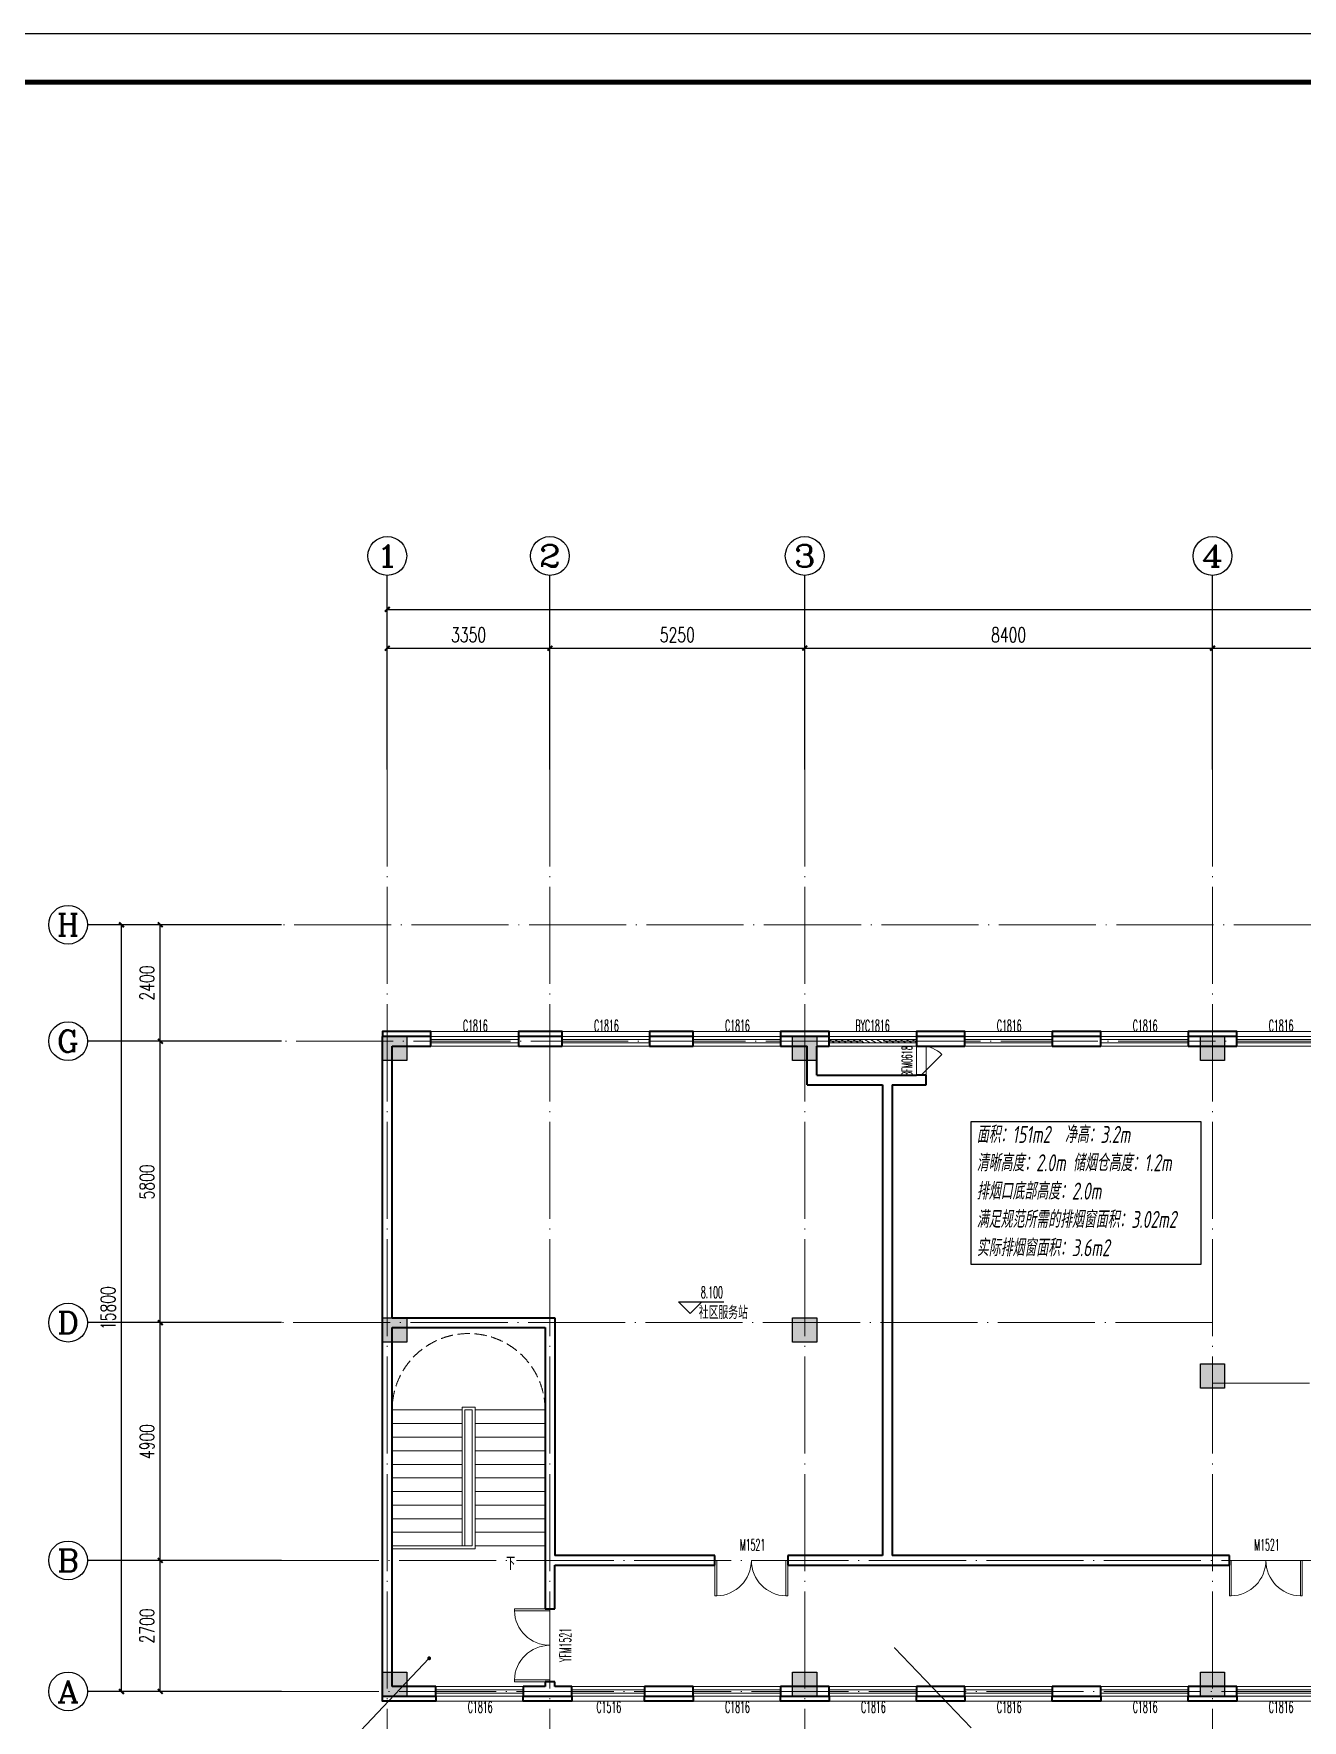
# Model space of a CAD drawing. Extents: x 1247970 to 1725648, y 860327 to 1277876.
# Drawn here: x 1285904 to 1312038, y 982545 to 1017302 of the extents above; entities that cross this region are included whole.
import ezdxf
from ezdxf.enums import TextEntityAlignment as Align

# ---------------------------------------------------------------- set-up
doc = ezdxf.new("R2010")
doc.units = 0
doc.header["$LTSCALE"] = 1000
doc.header["$MEASUREMENT"] = 0
doc.linetypes.add('__DASH', pattern=[0.35, 0.25, -0.1])
doc.linetypes.add('DOTE', pattern=[2.42, 2, -0.2, 0.02, -0.2])
doc.layers.get('0').update_dxf_attribs({"color": 254})
for name, color, linetype in [('AXIS', 254, 'Continuous'), ('AXIS_TEXT', 7, 'Continuous'), ('C-AXIS(轴号)', 254, 'Continuous'), ('C-AXIS-T(字)', 254, 'Continuous'), ('DIM_ELEV', 254, 'Continuous'), ('DIM_SYMB', 254, 'Continuous'), ('H-P-BZ', 3, 'Continuous'), ('H-排烟窗', 3, 'Continuous'), ('PUB_TEXT', 254, 'Continuous'), ('S-COLU-HATCH', 251, 'Continuous'), ('S-COLU-LINE1', 254, 'Continuous'), ('图框', 140, 'Continuous')]:
    doc.layers.add(name, color=color, linetype=linetype)
for name, color, linetype, lineweight in [('DOTE', 14, 'DOTE', 9), ('STAIR', 254, 'Continuous', 18), ('WALL', 254, 'Continuous', 40), ('WINDOW', 254, 'Continuous', 15), ('WINDOW_TEXT', 251, 'Continuous', 25), ('平面-看线', 251, 'Continuous', 15)]:
    doc.layers.add(name, color=color, linetype=linetype, lineweight=lineweight)
doc.styles.add('_TCH_AXIS', font='COMPLEX', dxfattribs={"bigfont": 'GBCBIG'})
doc.styles.add('_TCH_DIM', font='SIMPLEX.shx', dxfattribs={"width": 0.7, "bigfont": 'GBCBIG.shx'})
doc.styles.add('_TCH_DIM_T3', font='SIMPLEX.shx', dxfattribs={"width": 0.705882, "bigfont": 'GBCBIG.shx'})
doc.styles.add('_TCH_WINDOW', font='SIMPLEX.shx', dxfattribs={"width": 0.7, "height": 3.5, "bigfont": 'GBCBIG.shx'})
doc.styles.add('COMPLEX', font='COMPLEX')
doc.styles.add('HZTXT', font='tssdeng.shx', dxfattribs={"width": 0.7, "bigfont": 'hztxt.shx'})
doc.styles.get("Standard").update_dxf_attribs({"font": 'gbenor.shx', "bigfont": 'gbcbig.shx'})
doc.dimstyles.new('_TCH_ARCH&&100', dxfattribs={"dimtxt": 297.5, "dimasz": 100, "dimexe": 250, "dimexo": 300, "dimgap": 126.25, "dimtad": 1, "dimdec": 0, "dimzin": 0, "dimdsep": 46, "dimtxsty": '_TCH_DIM_T3', "dimblk": 'ARCHTICK', "dimcen": 0.09, "dimclrt": 256, "dimazin": 2, "dimtfac": 1, "dimtdec": 0, "dimtix": 1, "dimtmove": 2, "dimatfit": 3, "dimfxl": 0, "dimtolj": 1, "dimtzin": 0, "dimarcsym": 0})

# ---------------------------------------------------------------- blocks, each defined once
blk = doc.blocks.new('rewerwer')
at = {"layer": 'S-COLU-HATCH'}
h = blk.add_hatch(color=256, dxfattribs=at)
h.dxf.hatch_style = 1
h.paths.add_polyline_path([(1293088, 1151056), (1293588, 1151056), (1293588, 1150556), (1293088, 1150556)])
h = blk.add_hatch(color=256, dxfattribs=at)
h.dxf.hatch_style = 1
h.paths.add_polyline_path([(1301538, 1151056), (1302038, 1151056), (1302038, 1150556), (1301538, 1150556)])
h = blk.add_hatch(color=256, dxfattribs=at)
h.dxf.hatch_style = 1
h.paths.add_polyline_path([(1309938, 1151056), (1310438, 1151056), (1310438, 1150556), (1309938, 1150556)])
h = blk.add_hatch(color=256, dxfattribs=at)
h.dxf.hatch_style = 1
h.paths.add_polyline_path([(1293088, 1145256), (1293588, 1145256), (1293588, 1144756), (1293088, 1144756)])
h = blk.add_hatch(color=256, dxfattribs=at)
h.dxf.hatch_style = 1
h.paths.add_polyline_path([(1301538, 1145256), (1302038, 1145256), (1302038, 1144756), (1301538, 1144756)])
h = blk.add_hatch(color=256, dxfattribs=at)
h.dxf.hatch_style = 1
h.paths.add_polyline_path([(1309938, 1144306), (1310438, 1144306), (1310438, 1143806), (1309938, 1143806)])
h = blk.add_hatch(color=256, dxfattribs=at)
h.dxf.hatch_style = 1
h.paths.add_polyline_path([(1293088, 1137956), (1293588, 1137956), (1293588, 1137456), (1293088, 1137456)])
h = blk.add_hatch(color=256, dxfattribs=at)
h.dxf.hatch_style = 1
h.paths.add_polyline_path([(1301538, 1137956), (1302038, 1137956), (1302038, 1137456), (1301538, 1137456)])
h = blk.add_hatch(color=256, dxfattribs=at)
h.dxf.hatch_style = 1
h.paths.add_polyline_path([(1309938, 1137956), (1310438, 1137956), (1310438, 1137456), (1309938, 1137456)])
at = {"layer": 'S-COLU-LINE1'}
for points in [[(1293088, 1151056), (1293588, 1151056), (1293588, 1150556), (1293088, 1150556)], [(1301538, 1151056), (1302038, 1151056), (1302038, 1150556), (1301538, 1150556)], [(1309938, 1151056), (1310438, 1151056), (1310438, 1150556), (1309938, 1150556)], [(1293088, 1145256), (1293588, 1145256), (1293588, 1144756), (1293088, 1144756)], [(1301538, 1145256), (1302038, 1145256), (1302038, 1144756), (1301538, 1144756)], [(1309938, 1144306), (1310438, 1144306), (1310438, 1143806), (1309938, 1143806)], [(1293088, 1137956), (1293588, 1137956), (1293588, 1137456), (1293088, 1137456)], [(1301538, 1137956), (1302038, 1137956), (1302038, 1137456), (1301538, 1137456)], [(1309938, 1137956), (1310438, 1137956), (1310438, 1137456), (1309938, 1137456)]]:
    blk.add_lwpolyline(points, close=True, dxfattribs=at)
blk = doc.blocks.new('_ArchTick')
at = {"color": 0, "linetype": 'ByBlock', "const_width": 0.4}
blk.add_lwpolyline([(-0.5, -0.5), (0.5, 0.5)], dxfattribs=at)
blk = doc.blocks.new('*D56')
at = {"layer": 'AXIS', "color": 0, "lineweight": -2, "transparency": 16777216}
for p, q in [((1290711, 998939), (1287461, 998939)), ((1287711, 983139), (1287711, 998939)), ((1290711, 983139), (1287461, 983139))]:
    blk.add_line(p, q, dxfattribs=at)
at = {"layer": 'Defpoints', "color": 0, "transparency": 16777216}
for p in [(1287711, 998939), (1291011, 998939), (1291011, 983139)]:
    blk.add_point(p, dxfattribs=at)
at = {"layer": 'AXIS', "color": 0, "lineweight": -2, "transparency": 16777216, "xscale": 100, "yscale": 100, "zscale": 100}
for p, rotation in [((1287711, 998939), 90), ((1287711, 983139), 270)]:
    blk.add_blockref('_ArchTick', p, dxfattribs=dict(at, rotation=rotation))
at = {"layer": 'AXIS', "transparency": 16777216, "insert": (1287436, 991039), "char_height": 297.5, "attachment_point": 5, "rotation": 90, "style": '_TCH_DIM_T3'}
blk.add_mtext('\\A1;15800', dxfattribs=at)
blk = doc.blocks.new('*D57')
at = {"layer": 'AXIS', "color": 0, "lineweight": -2, "transparency": 16777216}
for p, q in [((1290711, 998939), (1288261, 998939)), ((1288511, 996539), (1288511, 998939)), ((1290711, 996539), (1288261, 996539))]:
    blk.add_line(p, q, dxfattribs=at)
at = {"layer": 'Defpoints', "color": 0, "transparency": 16777216}
for p in [(1288511, 998939), (1291011, 998939), (1291011, 996539)]:
    blk.add_point(p, dxfattribs=at)
at = {"layer": 'AXIS', "color": 0, "lineweight": -2, "transparency": 16777216, "xscale": 100, "yscale": 100, "zscale": 100}
for p, rotation in [((1288511, 998939), 90), ((1288511, 996539), 270)]:
    blk.add_blockref('_ArchTick', p, dxfattribs=dict(at, rotation=rotation))
at = {"layer": 'AXIS', "transparency": 16777216, "insert": (1288236, 997739), "char_height": 297.5, "attachment_point": 5, "rotation": 90, "style": '_TCH_DIM_T3'}
blk.add_mtext('\\A1;2400', dxfattribs=at)
blk = doc.blocks.new('*D58')
at = {"layer": 'AXIS', "color": 0, "lineweight": -2, "transparency": 16777216}
for p, q in [((1290711, 996539), (1288261, 996539)), ((1288511, 990739), (1288511, 996539)), ((1290711, 990739), (1288261, 990739))]:
    blk.add_line(p, q, dxfattribs=at)
at = {"layer": 'Defpoints', "color": 0, "transparency": 16777216}
for p in [(1288511, 996539), (1291011, 996539), (1291011, 990739)]:
    blk.add_point(p, dxfattribs=at)
at = {"layer": 'AXIS', "color": 0, "lineweight": -2, "transparency": 16777216, "xscale": 100, "yscale": 100, "zscale": 100}
for p, rotation in [((1288511, 996539), 90), ((1288511, 990739), 270)]:
    blk.add_blockref('_ArchTick', p, dxfattribs=dict(at, rotation=rotation))
at = {"layer": 'AXIS', "transparency": 16777216, "insert": (1288236, 993639), "char_height": 297.5, "attachment_point": 5, "rotation": 90, "style": '_TCH_DIM_T3'}
blk.add_mtext('\\A1;5800', dxfattribs=at)
blk = doc.blocks.new('*D59')
at = {"layer": 'AXIS', "color": 0, "lineweight": -2, "transparency": 16777216}
for p, q in [((1290711, 990739), (1288261, 990739)), ((1288511, 985839), (1288511, 990739)), ((1290711, 985839), (1288261, 985839))]:
    blk.add_line(p, q, dxfattribs=at)
at = {"layer": 'Defpoints', "color": 0, "transparency": 16777216}
for p in [(1288511, 990739), (1291011, 990739), (1291011, 985839)]:
    blk.add_point(p, dxfattribs=at)
at = {"layer": 'AXIS', "color": 0, "lineweight": -2, "transparency": 16777216, "xscale": 100, "yscale": 100, "zscale": 100}
for p, rotation in [((1288511, 990739), 90), ((1288511, 985839), 270)]:
    blk.add_blockref('_ArchTick', p, dxfattribs=dict(at, rotation=rotation))
at = {"layer": 'AXIS', "transparency": 16777216, "insert": (1288236, 988289), "char_height": 297.5, "attachment_point": 5, "rotation": 90, "style": '_TCH_DIM_T3'}
blk.add_mtext('\\A1;4900', dxfattribs=at)
blk = doc.blocks.new('*D60')
at = {"layer": 'AXIS', "color": 0, "lineweight": -2, "transparency": 16777216}
for p, q in [((1290711, 985839), (1288261, 985839)), ((1288511, 983139), (1288511, 985839)), ((1290711, 983139), (1288261, 983139))]:
    blk.add_line(p, q, dxfattribs=at)
at = {"layer": 'Defpoints', "color": 0, "transparency": 16777216}
for p in [(1288511, 985839), (1291011, 985839), (1291011, 983139)]:
    blk.add_point(p, dxfattribs=at)
at = {"layer": 'AXIS', "color": 0, "lineweight": -2, "transparency": 16777216, "xscale": 100, "yscale": 100, "zscale": 100}
for p, rotation in [((1288511, 985839), 90), ((1288511, 983139), 270)]:
    blk.add_blockref('_ArchTick', p, dxfattribs=dict(at, rotation=rotation))
at = {"layer": 'AXIS', "transparency": 16777216, "insert": (1288236, 984489), "char_height": 297.5, "attachment_point": 5, "rotation": 90, "style": '_TCH_DIM_T3'}
blk.add_mtext('\\A1;2700', dxfattribs=at)
blk = doc.blocks.new('*D104')
at = {"layer": 'AXIS', "color": 0, "lineweight": -2, "transparency": 16777216}
for p, q in [((1293188, 1002439), (1293188, 1005689)), ((1365088, 1002439), (1365088, 1005689)), ((1293188, 1005439), (1365088, 1005439))]:
    blk.add_line(p, q, dxfattribs=at)
at = {"layer": 'Defpoints', "color": 0, "transparency": 16777216}
for p in [(1365088, 1005439), (1293188, 1002139), (1365088, 1002139)]:
    blk.add_point(p, dxfattribs=at)
at = {"layer": 'AXIS', "color": 0, "lineweight": -2, "transparency": 16777216, "xscale": 100, "yscale": 100, "zscale": 100, "rotation": 180}
blk.add_blockref('_ArchTick', (1293188, 1005439), dxfattribs=at)
at = {"layer": 'AXIS', "color": 0, "lineweight": -2, "transparency": 16777216, "xscale": 100, "yscale": 100, "zscale": 100}
blk.add_blockref('_ArchTick', (1365088, 1005439), dxfattribs=at)
at = {"layer": 'AXIS', "transparency": 16777216, "insert": (1329138, 1005714), "char_height": 297.5, "attachment_point": 5, "style": '_TCH_DIM_T3'}
blk.add_mtext('\\A1;71900', dxfattribs=at)
blk = doc.blocks.new('*D105')
at = {"layer": 'AXIS', "color": 0, "lineweight": -2, "transparency": 16777216}
for p, q in [((1293188, 1002439), (1293188, 1004889)), ((1296538, 1002439), (1296538, 1004889)), ((1293188, 1004639), (1296538, 1004639))]:
    blk.add_line(p, q, dxfattribs=at)
at = {"layer": 'Defpoints', "color": 0, "transparency": 16777216}
for p in [(1296538, 1004639), (1293188, 1002139), (1296538, 1002139)]:
    blk.add_point(p, dxfattribs=at)
at = {"layer": 'AXIS', "color": 0, "lineweight": -2, "transparency": 16777216, "xscale": 100, "yscale": 100, "zscale": 100, "rotation": 180}
blk.add_blockref('_ArchTick', (1293188, 1004639), dxfattribs=at)
at = {"layer": 'AXIS', "color": 0, "lineweight": -2, "transparency": 16777216, "xscale": 100, "yscale": 100, "zscale": 100}
blk.add_blockref('_ArchTick', (1296538, 1004639), dxfattribs=at)
at = {"layer": 'AXIS', "transparency": 16777216, "insert": (1294863, 1004914), "char_height": 297.5, "attachment_point": 5, "style": '_TCH_DIM_T3'}
blk.add_mtext('\\A1;3350', dxfattribs=at)
blk = doc.blocks.new('*D106')
at = {"layer": 'AXIS', "color": 0, "lineweight": -2, "transparency": 16777216}
for p, q in [((1296538, 1002439), (1296538, 1004889)), ((1301788, 1002439), (1301788, 1004889)), ((1296538, 1004639), (1301788, 1004639))]:
    blk.add_line(p, q, dxfattribs=at)
at = {"layer": 'Defpoints', "color": 0, "transparency": 16777216}
for p in [(1301788, 1004639), (1296538, 1002139), (1301788, 1002139)]:
    blk.add_point(p, dxfattribs=at)
at = {"layer": 'AXIS', "color": 0, "lineweight": -2, "transparency": 16777216, "xscale": 100, "yscale": 100, "zscale": 100, "rotation": 180}
blk.add_blockref('_ArchTick', (1296538, 1004639), dxfattribs=at)
at = {"layer": 'AXIS', "color": 0, "lineweight": -2, "transparency": 16777216, "xscale": 100, "yscale": 100, "zscale": 100}
blk.add_blockref('_ArchTick', (1301788, 1004639), dxfattribs=at)
at = {"layer": 'AXIS', "transparency": 16777216, "insert": (1299163, 1004914), "char_height": 297.5, "attachment_point": 5, "style": '_TCH_DIM_T3'}
blk.add_mtext('\\A1;5250', dxfattribs=at)
blk = doc.blocks.new('*D107')
at = {"layer": 'AXIS', "color": 0, "lineweight": -2, "transparency": 16777216}
for p, q in [((1301788, 1002439), (1301788, 1004889)), ((1310188, 1002439), (1310188, 1004889)), ((1301788, 1004639), (1310188, 1004639))]:
    blk.add_line(p, q, dxfattribs=at)
at = {"layer": 'Defpoints', "color": 0, "transparency": 16777216}
for p in [(1310188, 1004639), (1301788, 1002139), (1310188, 1002139)]:
    blk.add_point(p, dxfattribs=at)
at = {"layer": 'AXIS', "color": 0, "lineweight": -2, "transparency": 16777216, "xscale": 100, "yscale": 100, "zscale": 100, "rotation": 180}
blk.add_blockref('_ArchTick', (1301788, 1004639), dxfattribs=at)
at = {"layer": 'AXIS', "color": 0, "lineweight": -2, "transparency": 16777216, "xscale": 100, "yscale": 100, "zscale": 100}
blk.add_blockref('_ArchTick', (1310188, 1004639), dxfattribs=at)
at = {"layer": 'AXIS', "transparency": 16777216, "insert": (1305988, 1004914), "char_height": 297.5, "attachment_point": 5, "style": '_TCH_DIM_T3'}
blk.add_mtext('\\A1;8400', dxfattribs=at)
blk = doc.blocks.new('*D108')
at = {"layer": 'AXIS', "color": 0, "lineweight": -2, "transparency": 16777216}
for p, q in [((1310188, 1002439), (1310188, 1004889)), ((1318588, 1002439), (1318588, 1004889)), ((1310188, 1004639), (1318588, 1004639))]:
    blk.add_line(p, q, dxfattribs=at)
at = {"layer": 'Defpoints', "color": 0, "transparency": 16777216}
for p in [(1318588, 1004639), (1310188, 1002139), (1318588, 1002139)]:
    blk.add_point(p, dxfattribs=at)
at = {"layer": 'AXIS', "color": 0, "lineweight": -2, "transparency": 16777216, "xscale": 100, "yscale": 100, "zscale": 100, "rotation": 180}
blk.add_blockref('_ArchTick', (1310188, 1004639), dxfattribs=at)
at = {"layer": 'AXIS', "color": 0, "lineweight": -2, "transparency": 16777216, "xscale": 100, "yscale": 100, "zscale": 100}
blk.add_blockref('_ArchTick', (1318588, 1004639), dxfattribs=at)
at = {"layer": 'AXIS', "transparency": 16777216, "insert": (1314388, 1004914), "char_height": 297.5, "attachment_point": 5, "style": '_TCH_DIM_T3'}
blk.add_mtext('\\A1;8400', dxfattribs=at)
blk = doc.blocks.new('$DorLib2D$00000002')
for p, q in [((-0.5, 0), (-0.5, 0.4875)), ((-0.475, 0.4875), (-0.5, 0.4875)), ((-0.475, 0), (-0.475, 0.4875)), ((0.475, 0), (0.475, 0.4875)), ((0.475, 0.4875), (0.5, 0.4875)), ((0.5, 0), (0.5, 0.4875)), ((-0.5, 0), (-0.475, 0)), ((0.5, 0), (0.475, 0))]:
    blk.add_line(p, q)
at = {"lineweight": 13}
for centre, start, end in [((-0.4875, 0), 0, 88.53072), ((0.4875, 0), 91.46928, 180)]:
    blk.add_arc(centre, 0.4875, start, end, dxfattribs=at)
blk = doc.blocks.new('$WINLIB2D$00000001')
at = {"color": 0}
for points in [[(-0.5, 0.5), (-0.5, -0.5)], [(-0.5, 0.5), (0.5, 0.5)], [(0.5, -0.5), (0.5, 0.5)], [(0.5, 0.167), (-0.5, 0.167)], [(0.5, -0.167), (-0.5, -0.167)], [(-0.5, -0.5), (0.5, -0.5)]]:
    blk.add_lwpolyline(points, dxfattribs=at)
blk = doc.blocks.new('$WINLIB2D$00000039')
at = {"color": 0}
for points in [[(-0.5, 0.5), (-0.5, -0.5)], [(0.5, 0.5), (-0.5, 0.5)], [(0.5, -0.5), (0.5, 0.5)], [(-0.5, 0.167), (0.5, 0.167)], [(-0.452, -0.167), (-0.5, 0.084)], [(-0.384, -0.167), (-0.448, 0.167)], [(-0.316, -0.167), (-0.38, 0.167)], [(-0.248, -0.167), (-0.312, 0.167)], [(-0.18, -0.167), (-0.244, 0.167)], [(-0.112, -0.167), (-0.176, 0.167)], [(-0.044, -0.167), (-0.108, 0.167)], [(0.024, -0.167), (-0.04, 0.167)], [(0.092, -0.167), (0.028, 0.167)], [(0.16, -0.167), (0.096, 0.167)], [(0.228, -0.167), (0.164, 0.167)], [(0.296, -0.167), (0.232, 0.167)], [(0.364, -0.167), (0.3, 0.167)], [(0.432, -0.167), (0.368, 0.167)], [(0.5, -0.167), (0.436, 0.167)], [(-0.5, -0.167), (0.5, -0.167)], [(0.5, -0.5), (-0.5, -0.5)]]:
    blk.add_lwpolyline(points, dxfattribs=at)
blk = doc.blocks.new('$DorLib2D$00000114')
at = {"color": 0}
blk.add_line((0.5, 0), (-0.207, 0.707), dxfattribs=at)
blk.add_arc((0.5, 0), 1, 135, 180, dxfattribs=at)
blk = doc.blocks.new('_AXISO')
blk.add_circle((0, 0), 0.5)
at = {"layer": 'AXIS_TEXT', "style": 'COMPLEX', "width": 1.041667}
blk.add_attdef('A', text='', height=0.56, dxfattribs=at).set_placement((-0.25, -0.28), (0.25, -0.28), align=Align.FIT)

msp = doc.modelspace()

# ---------------------------------------------------------------- linework, layer by layer
at = {"layer": 'C-AXIS(轴号)'}
for p, q in [((1293187.7, 1002139.4), (1293187.7, 1006139.4)), ((1296537.7, 1002139.4), (1296537.7, 1006139.4)), ((1301787.7, 1002139.4), (1301787.7, 1006139.4)), ((1310187.7, 1002139.4), (1310187.7, 1006139.4)), ((1291011.4, 998939.4), (1287011.4, 998939.4)), ((1291011.4, 996539.4), (1287011.4, 996539.4)), ((1291011.4, 990739.4), (1287011.4, 990739.4)), ((1291011.4, 985839.4), (1287011.4, 985839.4)), ((1291011.4, 983139.4), (1287011.4, 983139.4))]:
    msp.add_line(p, q, dxfattribs=at)
at = {"layer": 'DIM_ELEV'}
for p, q in [((1299424.8, 990925.3), (1299184.8, 991165.3)), ((1299184.8, 991165.3), (1300120.1, 991165.3)), ((1299424.8, 990925.3), (1299664.8, 991165.3))]:
    msp.add_line(p, q, dxfattribs=at)
at = {"layer": 'DIM_SYMB'}
msp.add_lwpolyline([(1295687.7, 985999.4, 0, 0, 0), (1295687.7, 989789.4, 0, 0, 0), (1294037.7, 989789.4, 0, 0, 0), (1294037.7, 986519.4, 64, 0, 0), (1294037.7, 986279.4, 0, 0, 0)], format="xyseb", dxfattribs=at)
at = {"layer": 'DOTE'}
for p, q in [((1293187.7, 1002139.4), (1293187.7, 979939.4)), ((1296537.7, 1002139.4), (1296537.7, 979939.4)), ((1301787.7, 1002139.4), (1301787.7, 979939.4)), ((1310187.7, 1002139.4), (1310187.7, 979939.4)), ((1368287.7, 998939.4), (1291011.4, 998939.4)), ((1327187.7, 996539.4), (1291011.4, 996539.4)), ((1310187.7, 990739.4), (1291011.4, 990739.4)), ((1310187.7, 989489.4), (1368287.7, 989489.4)), ((1291011.4, 985839.4), (1323837.7, 985839.4)), ((1291011.4, 983139.4), (1368287.7, 983139.4))]:
    msp.add_line(p, q, dxfattribs=at)
at = {"layer": 'H-P-BZ'}
msp.add_lwpolyline([(1291335.2, 980953.9), (1294050.1, 983822.9)], dxfattribs=at)
at = {"layer": 'H-P-BZ', "const_width": 40}
msp.add_lwpolyline([(1294036.3, 983808.4, 1), (1294063.8, 983837.4, 1)], format="xyb", close=True, dxfattribs=at)
at = {"layer": 'H-排烟窗'}
msp.add_lwpolyline([(1305217.2, 994882.7), (1309948.5, 994882.7), (1309948.5, 991939), (1305217.2, 991939)], close=True, dxfattribs=at)
at = {"layer": 'H-排烟窗', "const_width": 8}
msp.add_lwpolyline([(1303637.7, 984037.1, 1), (1303632.1, 984042.9, 1)], format="xyb", close=True, dxfattribs=at)
at = {"layer": 'H-排烟窗'}
msp.add_lwpolyline([(1305217.2, 982389.5), (1303634.9, 984040)], dxfattribs=at)
at = {"layer": 'STAIR'}
for p, q in [((1296437.7, 990639.4), (1293287.7, 990639.4)), ((1293287.7, 990639.4), (1293287.7, 988939.4)), ((1296437.7, 988939.4), (1296437.7, 990639.4)), ((1293287.7, 986139.4), (1293287.7, 988939.4)), ((1293287.7, 988939.4), (1294727.7, 988939.4)), ((1293287.7, 988939.4), (1294727.7, 988939.4)), ((1294727.7, 986139.4), (1294727.7, 988999.4)), ((1294727.7, 988999.4), (1294997.7, 988999.4)), ((1294787.7, 986395.6), (1294787.7, 988939.4)), ((1294787.7, 986139.4), (1294787.7, 988939.4)), ((1294787.7, 988939.4), (1294937.7, 988939.4)), ((1294787.7, 988939.4), (1294937.7, 988939.4)), ((1294937.7, 988939.4), (1294937.7, 986139.4)), ((1294937.7, 988939.4), (1294937.7, 986139.4)), ((1294997.7, 988999.4), (1294997.7, 986079.4)), ((1296437.7, 988939.4), (1294997.7, 988939.4)), ((1294997.7, 988939.4), (1296437.7, 988939.4)), ((1296437.7, 988939.4), (1296437.7, 986139.4)), ((1293287.7, 988659.4), (1294727.7, 988659.4)), ((1296437.7, 988659.4), (1294997.7, 988659.4)), ((1293287.7, 988379.4), (1294727.7, 988379.4)), ((1296437.7, 988379.4), (1294997.7, 988379.4)), ((1293287.7, 988099.4), (1294727.7, 988099.4)), ((1293287.7, 987819.4), (1294727.7, 987819.4)), ((1296437.7, 988099.4), (1294997.7, 988099.4)), ((1296437.7, 987819.4), (1294997.7, 987819.4)), ((1293287.7, 987539.4), (1294727.7, 987539.4)), ((1296437.7, 987539.4), (1294997.7, 987539.4)), ((1293287.7, 987259.4), (1294727.7, 987259.4)), ((1296437.7, 987259.4), (1294997.7, 987259.4)), ((1293287.7, 986979.4), (1294727.7, 986979.4)), ((1296437.7, 986979.4), (1294997.7, 986979.4)), ((1293287.7, 986699.4), (1294727.7, 986699.4)), ((1293287.7, 986419.4), (1294727.7, 986419.4)), ((1296437.7, 986699.4), (1294997.7, 986699.4)), ((1296437.7, 986419.4), (1294997.7, 986419.4)), ((1293287.7, 986139.4), (1294727.7, 986139.4)), ((1294937.7, 986139.4), (1293287.7, 986139.4)), ((1293287.7, 986079.4), (1293287.7, 986139.4)), ((1294997.7, 986079.4), (1293287.7, 986079.4)), ((1294727.7, 986139.4), (1294787.7, 986139.4)), ((1294727.7, 986139.4), (1294787.7, 986139.4)), ((1294787.7, 986139.4), (1294787.7, 986395.6)), ((1294787.7, 986139.4), (1294937.7, 986139.4)), ((1296437.7, 986139.4), (1294997.7, 986139.4))]:
    msp.add_line(p, q, dxfattribs=at)
at = {"layer": 'STAIR', "color": 8, "linetype": '__DASH'}
msp.add_arc((1294862.7, 988939.4), 1575, 0, 180, dxfattribs=at)
at = {"layer": 'WALL'}
for p, q in [((1293087.7, 990739.4), (1293087.7, 996639.4)), ((1294087.7, 996639.4), (1293087.7, 996639.4)), ((1294087.7, 996439.4), (1294087.7, 996639.4)), ((1296787.7, 996639.4), (1295887.7, 996639.4)), ((1295887.7, 996639.4), (1295887.7, 996439.4)), ((1296787.7, 996439.4), (1296787.7, 996639.4)), ((1299487.7, 996639.4), (1298587.7, 996639.4)), ((1298587.7, 996639.4), (1298587.7, 996439.4)), ((1299487.7, 996439.4), (1299487.7, 996639.4)), ((1301937.7, 996639.4), (1301287.7, 996639.4)), ((1301287.7, 996639.4), (1301287.7, 996439.4)), ((1302287.7, 996639.4), (1301937.7, 996639.4)), ((1302287.7, 996439.4), (1302287.7, 996639.4)), ((1304187.9, 996639.4), (1304087.7, 996639.4)), ((1304087.7, 996639.4), (1304087.7, 996439.4)), ((1305087.7, 996639.4), (1304187.9, 996639.4)), ((1305087.7, 996439.4), (1305087.7, 996639.4)), ((1307887.7, 996639.4), (1306887.7, 996639.4)), ((1306887.7, 996639.4), (1306887.7, 996439.4)), ((1307887.7, 996439.4), (1307887.7, 996639.4)), ((1310687.7, 996639.4), (1309687.7, 996639.4)), ((1309687.7, 996639.4), (1309687.7, 996439.4)), ((1310687.7, 996439.4), (1310687.7, 996639.4)), ((1293287.7, 990839.4), (1293287.7, 996439.4)), ((1293287.7, 996439.4), (1294087.7, 996439.4)), ((1295887.7, 996439.4), (1296787.7, 996439.4)), ((1298587.7, 996439.4), (1299487.7, 996439.4)), ((1301287.7, 996439.4), (1301837.7, 996439.4)), ((1301837.7, 995639.4), (1301837.7, 996439.4)), ((1302037.7, 995839.4), (1302037.7, 996439.4)), ((1302037.7, 996439.4), (1302287.7, 996439.4)), ((1304087.7, 996439.4), (1304287.7, 996439.4)), ((1304087.7, 996439.4), (1304087.9, 996439.4)), ((1304287.9, 996439.4), (1305087.7, 996439.4)), ((1306887.7, 996439.4), (1307887.7, 996439.4)), ((1309687.7, 996439.4), (1310687.7, 996439.4)), ((1302037.7, 995839.4), (1303487.7, 995839.4)), ((1303487.7, 995839.4), (1304087.7, 995839.4)), ((1304287.7, 995839.4), (1304087.7, 995839.4)), ((1304287.7, 995639.4), (1304287.7, 995839.4)), ((1301837.7, 995639.4), (1303387.7, 995639.4)), ((1303387.7, 995639.4), (1303387.7, 985939.4)), ((1303587.7, 995639.4), (1303587.7, 985939.4)), ((1303587.7, 995639.4), (1304287.7, 995639.4)), ((1293087.7, 983039.4), (1293087.7, 990739.4)), ((1293287.7, 990839.4), (1296637.7, 990839.4)), ((1293287.7, 990639.4), (1296437.7, 990639.4)), ((1293287.7, 983239.4), (1293287.7, 990639.4)), ((1296437.7, 990639.4), (1296437.7, 985839.4)), ((1296637.7, 990839.4), (1296637.7, 985939.4)), ((1296437.7, 985839.4), (1296437.7, 984839.4)), ((1299937.7, 985939.4), (1296637.7, 985939.4)), ((1296637.7, 985739.4), (1299937.7, 985739.4)), ((1296637.7, 984839.4), (1296637.7, 985739.4)), ((1299937.7, 985739.4), (1299937.7, 985939.4)), ((1303387.7, 985939.4), (1301437.7, 985939.4)), ((1301437.7, 985939.4), (1301437.7, 985739.4)), ((1301437.7, 985739.4), (1303487.7, 985739.4)), ((1303487.7, 985739.4), (1310537.7, 985739.4)), ((1310537.7, 985939.4), (1303587.7, 985939.4)), ((1310537.7, 985739.4), (1310537.7, 985939.4)), ((1296437.7, 984839.4), (1296637.7, 984839.4)), ((1296637.7, 983339.4), (1296437.7, 983339.4)), ((1296437.7, 983339.4), (1296437.7, 983239.4)), ((1296637.7, 983239.4), (1296637.7, 983339.4)), ((1293087.7, 983039.4), (1294187.7, 983039.4)), ((1294187.7, 983239.4), (1293287.7, 983239.4)), ((1294187.7, 983039.4), (1294187.7, 983239.4)), ((1296437.7, 983239.4), (1295987.7, 983239.4)), ((1295987.7, 983239.4), (1295987.7, 983039.4)), ((1295987.7, 983039.4), (1296537.7, 983039.4)), ((1296537.7, 983039.4), (1296987.7, 983039.4)), ((1296987.7, 983239.4), (1296637.7, 983239.4)), ((1296987.7, 983039.4), (1296987.7, 983239.4)), ((1299487.7, 983239.4), (1298487.7, 983239.4)), ((1298487.7, 983239.4), (1298487.7, 983039.4)), ((1298487.7, 983039.4), (1299487.7, 983039.4)), ((1299487.7, 983039.4), (1299487.7, 983239.4)), ((1302287.7, 983239.4), (1301287.7, 983239.4)), ((1301287.7, 983239.4), (1301287.7, 983039.4)), ((1301287.7, 983039.4), (1302287.7, 983039.4)), ((1302287.7, 983039.4), (1302287.7, 983239.4)), ((1305087.7, 983239.4), (1304087.7, 983239.4)), ((1304087.7, 983239.4), (1304087.7, 983039.4)), ((1304087.7, 983039.4), (1305087.7, 983039.4)), ((1305087.7, 983039.4), (1305087.7, 983239.4)), ((1307887.7, 983239.4), (1306887.7, 983239.4)), ((1306887.7, 983239.4), (1306887.7, 983039.4)), ((1306887.7, 983039.4), (1307887.7, 983039.4)), ((1307887.7, 983039.4), (1307887.7, 983239.4)), ((1310687.7, 983239.4), (1309687.7, 983239.4)), ((1309687.7, 983239.4), (1309687.7, 983039.4)), ((1309687.7, 983039.4), (1310687.7, 983039.4)), ((1310687.7, 983039.4), (1310687.7, 983239.4))]:
    msp.add_line(p, q, dxfattribs=at)
for points in [[(1294087.7, 996639.4), (1294087.7, 996739.4), (1293087.7, 996739.4), (1293087.7, 996639.4)], [(1296787.7, 996639.4), (1296787.7, 996739.4), (1295887.7, 996739.4), (1295887.7, 996639.4)], [(1299487.7, 996639.4), (1299487.7, 996739.4), (1298587.7, 996739.4), (1298587.7, 996639.4)], [(1302287.7, 996639.4), (1302287.7, 996739.4), (1301287.7, 996739.4), (1301287.7, 996639.4)], [(1305087.7, 996639.4), (1305087.7, 996739.4), (1304087.7, 996739.4), (1304087.7, 996639.4)], [(1307887.7, 996639.4), (1307887.7, 996739.4), (1306887.7, 996739.4), (1306887.7, 996639.4)], [(1310687.7, 996639.4), (1310687.7, 996739.4), (1309687.7, 996739.4), (1309687.7, 996639.4)], [(1294187.7, 983039.4), (1294187.7, 982939.4), (1293087.7, 982939.4), (1293087.7, 983039.4)], [(1296987.7, 983039.4), (1296987.7, 982939.4), (1295987.7, 982939.4), (1295987.7, 983039.4)], [(1299487.7, 983039.4), (1299487.7, 982939.4), (1298487.7, 982939.4), (1298487.7, 983039.4)], [(1302287.7, 983039.4), (1302287.7, 982939.4), (1301287.7, 982939.4), (1301287.7, 983039.4)], [(1305087.7, 983039.4), (1305087.7, 982939.4), (1304087.7, 982939.4), (1304087.7, 983039.4)], [(1307887.7, 983039.4), (1307887.7, 982939.4), (1306887.7, 982939.4), (1306887.7, 983039.4)], [(1310687.7, 983039.4), (1310687.7, 982939.4), (1309687.7, 982939.4), (1309687.7, 983039.4)]]:
    msp.add_lwpolyline(points, dxfattribs=at)
at = {"layer": 'WINDOW'}
for p, q in [((1304087.7, 996439.4), (1304087.7, 995839.4)), ((1304287.7, 996439.4), (1304287.7, 995839.4))]:
    msp.add_line(p, q, dxfattribs=at)
at = {"layer": '图框'}
msp.add_lwpolyline([(1278969.8, 957902), (1384069.8, 957902), (1384069.8, 1017302), (1278969.8, 1017302)], close=True, dxfattribs=at)
at = {"layer": '图框', "const_width": 100}
msp.add_lwpolyline([(1281469.8, 958902), (1383069.8, 958902), (1383069.8, 1016302), (1281469.8, 1016302)], close=True, dxfattribs=at)
at = {"layer": '平面-看线'}
for points in [[(1294087.7, 996739.4), (1295887.7, 996739.4)], [(1296787.7, 996739.4), (1298587.7, 996739.4)], [(1299487.7, 996739.4), (1301287.7, 996739.4)], [(1302287.7, 996739.4), (1304087.7, 996739.4)], [(1305087.7, 996739.4), (1306887.7, 996739.4)], [(1307887.7, 996739.4), (1309687.7, 996739.4)], [(1310687.7, 996739.4), (1312487.7, 996739.4)], [(1294187.7, 982939.4), (1295987.7, 982939.4)], [(1296987.7, 982939.4), (1298487.7, 982939.4)], [(1299487.7, 982939.4), (1301287.7, 982939.4)], [(1302287.7, 982939.4), (1304087.7, 982939.4)], [(1305087.7, 982939.4), (1306887.7, 982939.4)], [(1307887.7, 982939.4), (1309687.7, 982939.4)], [(1310687.3, 982939.4), (1312487.3, 982939.4)]]:
    msp.add_lwpolyline(points, dxfattribs=at)

# ---------------------------------------------------------------- block references
at = {"layer": 'C-AXIS(轴号)'}
ref = msp.add_blockref('_AXISO', (1293187.7, 1006539.4), dxfattribs=dict(at, xscale=800, yscale=800, zscale=800))
ref.add_attrib('A', '1', dxfattribs={"layer": 'C-AXIS-T(字)', "height": 452.5, "style": '_TCH_AXIS', "width": 2.333333}).set_placement((1292961.4, 1006313.1), (1293414, 1006313.1), align=Align.FIT)
ref = msp.add_blockref('_AXISO', (1296537.7, 1006539.4), dxfattribs=dict(at, xscale=800, yscale=800, zscale=800))
ref.add_attrib('A', '2', dxfattribs={"layer": 'C-AXIS-T(字)', "height": 452.5, "style": '_TCH_AXIS', "width": 1.5}).set_placement((1296311.4, 1006313.1), (1296764, 1006313.1), align=Align.FIT)
ref = msp.add_blockref('_AXISO', (1301787.7, 1006539.4), dxfattribs=dict(at, xscale=800, yscale=800, zscale=800))
ref.add_attrib('A', '3', dxfattribs={"layer": 'C-AXIS-T(字)', "height": 452.5, "style": '_TCH_AXIS', "width": 1.5}).set_placement((1301561.4, 1006313.1), (1302014, 1006313.1), align=Align.FIT)
ref = msp.add_blockref('_AXISO', (1310187.7, 1006539.4), dxfattribs=dict(at, xscale=800, yscale=800, zscale=800))
ref.add_attrib('A', '4', dxfattribs={"layer": 'C-AXIS-T(字)', "height": 452.5, "style": '_TCH_AXIS', "width": 1.3125}).set_placement((1309961.4, 1006313.1), (1310414, 1006313.1), align=Align.FIT)
ref = msp.add_blockref('_AXISO', (1286611.4, 998939.4), dxfattribs=dict(at, xscale=800, yscale=800, zscale=800))
ref.add_attrib('A', 'H', dxfattribs={"layer": 'C-AXIS-T(字)', "height": 452.5, "style": '_TCH_AXIS', "width": 1.05}).set_placement((1286385.1, 998713.1), (1286837.6, 998713.1), align=Align.FIT)
ref = msp.add_blockref('_AXISO', (1286611.4, 996539.4), dxfattribs=dict(at, xscale=800, yscale=800, zscale=800))
ref.add_attrib('A', 'G', dxfattribs={"layer": 'C-AXIS-T(字)', "height": 452.5, "style": '_TCH_AXIS', "width": 1.166667}).set_placement((1286385.1, 996313.1), (1286837.6, 996313.1), align=Align.FIT)
ref = msp.add_blockref('_AXISO', (1286611.4, 990739.4), dxfattribs=dict(at, xscale=800, yscale=800, zscale=800))
ref.add_attrib('A', 'D', dxfattribs={"layer": 'C-AXIS-T(字)', "height": 452.5, "style": '_TCH_AXIS', "width": 1.235294}).set_placement((1286385.1, 990513.1), (1286837.6, 990513.1), align=Align.FIT)
ref = msp.add_blockref('_AXISO', (1286611.4, 985839.4), dxfattribs=dict(at, xscale=800, yscale=800, zscale=800))
ref.add_attrib('A', 'B', dxfattribs={"layer": 'C-AXIS-T(字)', "height": 452.5, "style": '_TCH_AXIS', "width": 1.235294}).set_placement((1286385.1, 985613.1), (1286837.6, 985613.1), align=Align.FIT)
ref = msp.add_blockref('_AXISO', (1286611.4, 983139.4), dxfattribs=dict(at, xscale=800, yscale=800, zscale=800))
ref.add_attrib('A', 'A', dxfattribs={"layer": 'C-AXIS-T(字)', "height": 452.5, "style": '_TCH_AXIS', "width": 1.166667}).set_placement((1286385.1, 982913.1), (1286837.6, 982913.1), align=Align.FIT)
at = {"layer": 'S-COLU-LINE1'}
msp.add_blockref('rewerwer', (0, -154416.7), dxfattribs=at)
at = {"layer": 'WINDOW'}
ref = msp.add_blockref('$WINLIB2D$00000001', (1294987.7, 996539.4), dxfattribs=dict(at, xscale=-1800, yscale=200, zscale=-1800, rotation=179.9999999999741))
ref.add_attrib('A', 'C1816', (1294746.9, 996740.4), dxfattribs={"layer": 'WINDOW_TEXT', "height": 238, "rotation": 360, "style": '_TCH_WINDOW', "width": 0.494118})
ref = msp.add_blockref('$WINLIB2D$00000001', (1297687.7, 996539.4), dxfattribs=dict(at, xscale=-1800, yscale=200, zscale=-1800, rotation=179.9999999999741))
ref.add_attrib('A', 'C1816', (1297446.9, 996740.4), dxfattribs={"layer": 'WINDOW_TEXT', "height": 238, "rotation": 360, "style": '_TCH_WINDOW', "width": 0.494118})
ref = msp.add_blockref('$WINLIB2D$00000001', (1300387.7, 996539.4), dxfattribs=dict(at, xscale=1800, yscale=200, zscale=1800, rotation=179.9999999999741))
ref.add_attrib('A', 'C1816', (1300146.9, 996740.4), dxfattribs={"layer": 'WINDOW_TEXT', "height": 238, "rotation": 360, "style": '_TCH_WINDOW', "width": 0.494118})
ref = msp.add_blockref('$WINLIB2D$00000039', (1303187.7, 996539.4), dxfattribs=dict(at, xscale=1800, yscale=200, zscale=1800, rotation=179.9999999999704))
ref.add_attrib('A', 'BYC1816', (1302832.1, 996740.4), dxfattribs={"layer": 'WINDOW_TEXT', "height": 238, "rotation": 360, "style": '_TCH_WINDOW', "width": 0.494118})
ref = msp.add_blockref('$WINLIB2D$00000001', (1305987.7, 996539.4), dxfattribs=dict(at, xscale=-1800, yscale=-200, zscale=-1800, rotation=359.9999999999778))
ref.add_attrib('A', 'C1816', (1305746.9, 996740.4), dxfattribs={"layer": 'WINDOW_TEXT', "height": 238, "style": '_TCH_WINDOW', "width": 0.494118})
ref = msp.add_blockref('$WINLIB2D$00000001', (1308787.7, 996539.4), dxfattribs=dict(at, xscale=1800, yscale=-200, zscale=1800, rotation=359.9999999999778))
ref.add_attrib('A', 'C1816', (1308546.9, 996740.4), dxfattribs={"layer": 'WINDOW_TEXT', "height": 238, "style": '_TCH_WINDOW', "width": 0.494118})
ref = msp.add_blockref('$WINLIB2D$00000001', (1311587.7, 996539.4), dxfattribs=dict(at, xscale=1800, yscale=-200, zscale=1800, rotation=359.9999999999778))
ref.add_attrib('A', 'C1816', (1311346.9, 996740.4), dxfattribs={"layer": 'WINDOW_TEXT', "height": 238, "style": '_TCH_WINDOW', "width": 0.494118})
ref = msp.add_blockref('$DorLib2D$00000114', (1304187.7, 996139.4), dxfattribs=dict(at, xscale=600, yscale=600, zscale=600, rotation=270))
ref.add_attrib('A', 'BFM0618', (1303999.3, 995813.6), dxfattribs={"layer": 'WINDOW_TEXT', "height": 208.25, "rotation": 90, "style": '_TCH_WINDOW', "width": 0.494118})
ref = msp.add_blockref('$DorLib2D$00000002', (1300687.7, 985839.4), dxfattribs=dict(at, xscale=1500, yscale=-1500, zscale=1500, rotation=359.9999999999117))
ref.add_attrib('A', 'M1521', (1300449.7, 986040.4), dxfattribs={"layer": 'WINDOW_TEXT', "height": 238, "style": '_TCH_WINDOW', "width": 0.494118})
ref = msp.add_blockref('$DorLib2D$00000002', (1311287.7, 985839.4), dxfattribs=dict(at, xscale=1500, yscale=-1500, zscale=1500, rotation=359.9999999999115))
ref.add_attrib('A', 'M1521', (1311049.7, 986040.4), dxfattribs={"layer": 'WINDOW_TEXT', "height": 238, "style": '_TCH_WINDOW', "width": 0.494118})
ref = msp.add_blockref('$DorLib2D$00000002', (1296537.7, 984089.4), dxfattribs=dict(at, xscale=1500, yscale=-1500, zscale=1500, rotation=270.000000000014))
ref.add_attrib('A', 'YFM1521', (1296976.7, 983745), dxfattribs={"layer": 'WINDOW_TEXT', "height": 238, "rotation": 90, "style": '_TCH_WINDOW', "width": 0.494118})
ref = msp.add_blockref('$WINLIB2D$00000001', (1295087.7, 983139.4), dxfattribs=dict(at, xscale=1800, yscale=-200, zscale=1800, rotation=180))
ref.add_attrib('A', 'C1816', (1294846.9, 982700.4), dxfattribs={"layer": 'WINDOW_TEXT', "height": 238, "style": '_TCH_WINDOW', "width": 0.494118})
ref = msp.add_blockref('$WINLIB2D$00000001', (1297737.7, 983139.4), dxfattribs=dict(at, xscale=-1500, yscale=-200, zscale=-1500, rotation=179.9999999999983))
ref.add_attrib('A', 'C1516', (1297496.9, 982700.4), dxfattribs={"layer": 'WINDOW_TEXT', "height": 238, "rotation": 360, "style": '_TCH_WINDOW', "width": 0.494118})
ref = msp.add_blockref('$WINLIB2D$00000001', (1300387.7, 983139.4), dxfattribs=dict(at, xscale=1800, yscale=-200, zscale=1800, rotation=179.9999999999983))
ref.add_attrib('A', 'C1816', (1300146.9, 982700.4), dxfattribs={"layer": 'WINDOW_TEXT', "height": 238, "rotation": 360, "style": '_TCH_WINDOW', "width": 0.494118})
ref = msp.add_blockref('$WINLIB2D$00000001', (1303187.7, 983139.4), dxfattribs=dict(at, xscale=1800, yscale=-200, zscale=1800, rotation=179.9999999999983))
ref.add_attrib('A', 'C1816', (1302946.9, 982700.4), dxfattribs={"layer": 'WINDOW_TEXT', "height": 238, "rotation": 360, "style": '_TCH_WINDOW', "width": 0.494118})
ref = msp.add_blockref('$WINLIB2D$00000001', (1305987.7, 983139.4), dxfattribs=dict(at, xscale=1800, yscale=-200, zscale=1800, rotation=179.9999999999983))
ref.add_attrib('A', 'C1816', (1305746.9, 982700.4), dxfattribs={"layer": 'WINDOW_TEXT', "height": 238, "rotation": 360, "style": '_TCH_WINDOW', "width": 0.494118})
ref = msp.add_blockref('$WINLIB2D$00000001', (1308787.7, 983139.4), dxfattribs=dict(at, xscale=1800, yscale=-200, zscale=1800, rotation=179.9999999999983))
ref.add_attrib('A', 'C1816', (1308546.9, 982700.4), dxfattribs={"layer": 'WINDOW_TEXT', "height": 238, "rotation": 360, "style": '_TCH_WINDOW', "width": 0.494118})
ref = msp.add_blockref('$WINLIB2D$00000001', (1311587.7, 983139.4), dxfattribs=dict(at, xscale=1800, yscale=-200, zscale=1800, rotation=179.9999999999983))
ref.add_attrib('A', 'C1816', (1311346.9, 982700.4), dxfattribs={"layer": 'WINDOW_TEXT', "height": 238, "rotation": 360, "style": '_TCH_WINDOW', "width": 0.494118})

# ---------------------------------------------------------------- texts
at = {"layer": 'DIM_ELEV', "color": 7, "style": '_TCH_DIM', "width": 0.494118}
msp.add_text('8.100', height=238, dxfattribs=at).set_placement((1299648.1, 991245.4))
at = {"layer": 'DIM_SYMB', "color": 7, "style": '_TCH_DIM', "width": 0.7}
msp.add_text('下', height=270.1, dxfattribs=at).set_placement((1295634.5, 985639.3))
at = {"layer": 'H-排烟窗', "insert": (1305329.3, 994792.3), "char_height": 350, "attachment_point": 1, "style": 'HZTXT'}
msp.add_mtext_dynamic_manual_height_columns('{\\Q10;面积：151m2  净高：3.2m\\P清晰高度：2.0m 储烟仓高度：1.2m\\P排烟口底部高度：2.0m\\P满足规范所需的排烟窗面积：3.02m2\\P实际排烟窗面积：3.6m2}', width=4619.244, gutter_width=1750, heights=[3494], dxfattribs=at)
at = {"layer": 'PUB_TEXT', "color": 7}
msp.add_text('社区服务站', height=270.07, dxfattribs=at).set_placement((1299604, 990813.7))

# ---------------------------------------------------------------- dimensions: what is measured, and where the dimension line sits
at = {"layer": 'AXIS'}
for p1, p2, distance, text, picture, middle in [((1293187.7, 1002139.4), (1365087.7, 1002139.4), 3300, '71900', '*D104', (1329137.7, 1005714.4)), ((1293187.7, 1002139.4), (1296537.7, 1002139.4), 2500, '3350', '*D105', (1294862.7, 1004914.4)), ((1296537.7, 1002139.4), (1301787.7, 1002139.4), 2500, '5250', '*D106', (1299162.7, 1004914.4)), ((1301787.7, 1002139.4), (1310187.7, 1002139.4), 2500, '8400', '*D107', (1305987.7, 1004914.4)), ((1310187.7, 1002139.4), (1318587.7, 1002139.4), 2500, '8400', '*D108', (1314387.7, 1004914.4)), ((1291011.4, 983139.4), (1291011.4, 998939.4), 3300, '15800', '*D56', (1287436.4, 991039.4)), ((1291011.4, 996539.4), (1291011.4, 998939.4), 2500, '2400', '*D57', (1288236.4, 997739.4)), ((1291011.4, 990739.4), (1291011.4, 996539.4), 2500, '5800', '*D58', (1288236.4, 993639.4)), ((1291011.4, 985839.4), (1291011.4, 990739.4), 2500, '4900', '*D59', (1288236.4, 988289.4)), ((1291011.4, 983139.4), (1291011.4, 985839.4), 2500, '2700', '*D60', (1288236.4, 984489.4))]:
    dim = msp.add_aligned_dim(p1=p1, p2=p2, distance=distance, text=text, dimstyle='_TCH_ARCH&&100', dxfattribs=at)
    dim.commit()
    dim.dimension.update_dxf_attribs({"geometry": picture, "text_midpoint": middle})

doc.saveas('drawing.dxf')
